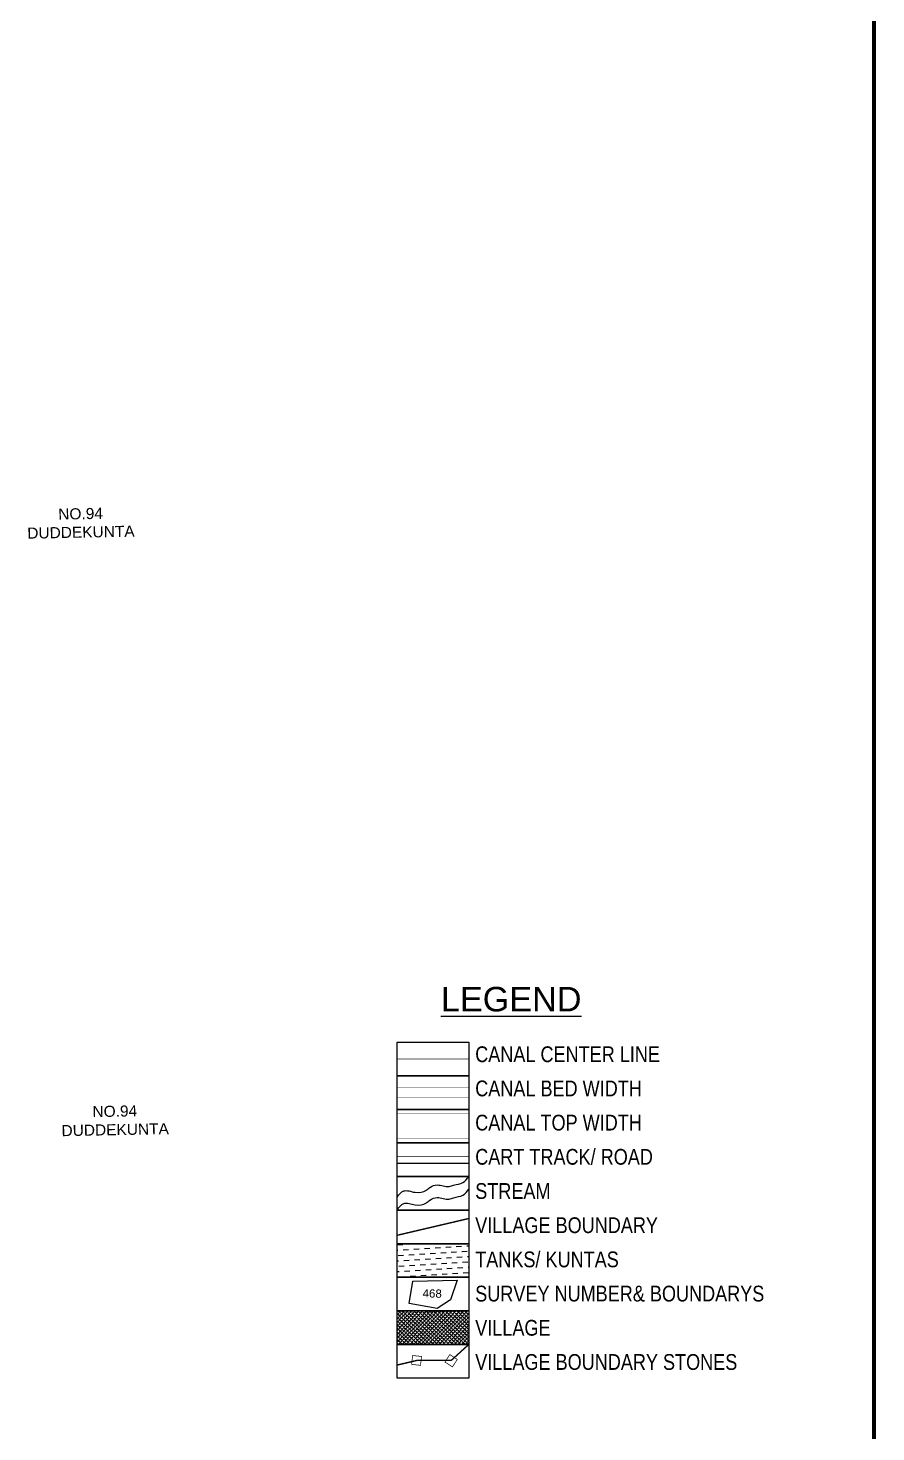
# Model space of a CAD drawing. Header units: inches. Extents: x 189567 to 214261, y 1613610 to 1624610.
# Drawn here: x 197092 to 198637, y 1617288 to 1619846 of the extents above; entities that cross this region are included whole.
import ezdxf
from ezdxf.enums import TextEntityAlignment as Align

# ---------------------------------------------------------------- set-up
doc = ezdxf.new("R2010")
doc.units = ezdxf.units.IN
doc.header["$LTSCALE"] = 15
doc.header["$MEASUREMENT"] = 0
doc.linetypes.add('ACAD_ISO02W100', pattern=[15, 12, -3])
doc.linetypes.add('HIDDEN2', pattern=[0.1875, 0.125, -0.0625])
for name, color, linetype in [('CANAL1', 7, 'Continuous'), ('PLOT NO', 1, 'Continuous'), ('ROADS', 1, 'Continuous'), ('TABLE', 7, 'Continuous'), ('tank', 4, 'Continuous'), ('text2', 7, 'Continuous'), ('TITLEBLOCK', 7, 'Continuous'), ('VILLAGE', 7, 'Continuous'), ('VILLAGE BOUNDRY', 5, 'Continuous'), ('VILLAGE STONES', 240, 'Continuous')]:
    doc.layers.add(name, color=color, linetype=linetype)
doc.styles.add('A', font='arial.ttf')
doc.styles.add('ARIALN', font='ARIALN.TTF')
doc.styles.get("Standard").update_dxf_attribs({"font": 'arial.ttf'})
doc.linetypes.add('DOTS', pattern='A,1e-06,-3,["●",Standard,S=3,R=0,X=-1.25,Y=-1.25],-3', length=6.000001)

msp = doc.modelspace()

# ---------------------------------------------------------------- hatches: boundary and pattern name
at = {"layer": 'tank'}
h = msp.add_hatch(dxfattribs=at)
h.set_pattern_fill('DASH', color=256, scale=77.763255, angle=3.5405, style=0)
h.set_pattern_definition([(3.5405362, (-297136.747, 531466.341), (9.10157338, 10.3021349), [9.72040692, -9.72040692])])
h.paths.add_polyline_path([(197764.3, 1617630.7), (197894.9, 1617630.7), (197894.9, 1617569.5), (197764.3, 1617569.5)])
at = {"layer": 'VILLAGE', "linetype": 'Continuous'}
h = msp.add_hatch(dxfattribs=at)
h.set_pattern_fill('SACNCR', color=256, scale=52.230973, angle=1.5303, style=0)
h.set_pattern_definition([(46.53031993, (-297136.7474, 531466.3407), (-3.553690313, 3.368753931), []), (46.53031993, (-297133.286, 531466.433), (-3.553690313, 3.368753931), [0, -4.896653744])])
h.paths.add_polyline_path([(197764.3, 1617508.2), (197894.9, 1617508.2), (197894.9, 1617447), (197764.3, 1617447)])

# ---------------------------------------------------------------- linework, layer by layer
at = {"layer": 'CANAL1', "color": 1, "linetype": 'HIDDEN2', "ltscale": 25, "const_width": 1.5, "elevation": -3.6}
msp.add_lwpolyline([(197764.3, 1617967.4), (197894.9, 1617967.4)], dxfattribs=at)
at = {"layer": 'CANAL1', "color": 5, "ltscale": 100, "const_width": 0.64, "elevation": -3.6}
for points in [[(197894.9, 1617915.8), (197764.3, 1617915.8)], [(197894.9, 1617896.6), (197764.3, 1617896.6)]]:
    msp.add_lwpolyline(points, dxfattribs=at)
at = {"layer": 'CANAL1', "color": 1, "ltscale": 100, "const_width": 0.64, "elevation": -3.6}
for points in [[(197894.9, 1617867.4), (197764.3, 1617867.4)], [(197894.9, 1617822.6), (197764.3, 1617822.6)]]:
    msp.add_lwpolyline(points, dxfattribs=at)
at = {"layer": 'PLOT NO', "elevation": -3.6}
for points in [[(197764.3, 1617998), (197894.9, 1617998), (197894.9, 1617936.8), (197764.3, 1617936.8)], [(197764.3, 1617936.8), (197894.9, 1617936.8), (197894.9, 1617875.6), (197764.3, 1617875.6)], [(197764.3, 1617875.6), (197894.9, 1617875.6), (197894.9, 1617814.4), (197764.3, 1617814.4)], [(197764.3, 1617814.4), (197894.9, 1617814.4), (197894.9, 1617753.1), (197764.3, 1617753.1)], [(197764.3, 1617753.1), (197894.9, 1617753.1), (197894.9, 1617691.9), (197764.3, 1617691.9)], [(197764.3, 1617691.9), (197894.9, 1617691.9), (197894.9, 1617630.7), (197764.3, 1617630.7)], [(197764.3, 1617630.7), (197894.9, 1617630.7), (197894.9, 1617569.5), (197764.3, 1617569.5)], [(197764.3, 1617569.5), (197894.9, 1617569.5), (197894.9, 1617508.2), (197764.3, 1617508.2)], [(197764.3, 1617508.2), (197894.9, 1617508.2), (197894.9, 1617447), (197764.3, 1617447)], [(197764.3, 1617447), (197894.9, 1617447), (197894.9, 1617385.8), (197764.3, 1617385.8)]]:
    msp.add_lwpolyline(points, close=True, dxfattribs=at)
msp.add_lwpolyline([(197786.2, 1617521.9), (197792.9, 1617562.3), (197873.5, 1617564), (197861.9, 1617528.7), (197837.5, 1617512.5), (197786.2, 1617521.9)], dxfattribs=at)
at = {"layer": 'PLOT NO', "color": 4}
for points in [[(197764.3, 1617715.3, -3.6), (197776.3, 1617726.8, -3.6), (197797.3, 1617724.4, -3.6), (197817.8, 1617728.3, -3.6), (197823.8, 1617733.1, -3.6), (197837.6, 1617737.8, -3.6), (197848.5, 1617736.1, -3.6), (197859.2, 1617734.9, -3.6), (197867.4, 1617737.5, -3.6), (197884.3, 1617742.1, -3.6), (197894.9, 1617753.1, -3.6)], [(197764.3, 1617692.3, -3.6), (197776.3, 1617703.9, -3.6), (197797.3, 1617701.4, -3.6), (197817.8, 1617705.3, -3.6), (197823.8, 1617710.2, -3.6), (197837.6, 1617714.9, -3.6), (197848.5, 1617713.1, -3.6), (197859.2, 1617712, -3.6), (197867.4, 1617714.6, -3.6), (197884.3, 1617719.1, -3.6), (197894.9, 1617730.2, -3.6)]]:
    msp.add_spline(points, degree=3, dxfattribs=at)
at = {"layer": 'ROADS', "ltscale": 0.15, "const_width": 1.28, "elevation": -3.6}
msp.add_lwpolyline([(197764.3, 1617790.2), (197894.9, 1617790.2)], dxfattribs=at)
at = {"layer": 'ROADS', "linetype": 'DOTS', "ltscale": 0.5, "elevation": -3.6}
msp.add_lwpolyline([(197764.3, 1617777.4), (197894.9, 1617777.4)], dxfattribs=at)
at = {"layer": 'text2', "color": 5, "const_width": 7}
msp.add_lwpolyline([(198633.6, 1616572.1), (189570.7, 1616572.1), (189570.7, 1624123.6), (198633.6, 1624123.6)], close=True, dxfattribs=at)
at = {"layer": 'VILLAGE BOUNDRY', "linetype": 'ACAD_ISO02W100', "ltscale": 2, "const_width": 2.56, "elevation": -3.6}
for points in [[(197764.3, 1617646), (197894.9, 1617676.6)], [(197764.3, 1617409.5), (197800.4, 1617418), (197862.9, 1617418), (197894.9, 1617447)]]:
    msp.add_lwpolyline(points, dxfattribs=at)
at = {"layer": 'VILLAGE STONES', "const_width": 1.3, "elevation": -3.6}
for points in [[(197792.6, 1617427), (197808.8, 1617425.2), (197807, 1617409), (197790.8, 1617410.8)], [(197851.5, 1617415), (197860.4, 1617428.7), (197874, 1617419.8), (197865.2, 1617406.2)]]:
    msp.add_lwpolyline(points, close=True, dxfattribs=at)

# ---------------------------------------------------------------- texts
at = {"layer": 'PLOT NO', "color": 0}
msp.add_text('468', height=15, rotation=358.6877, dxfattribs=at).set_placement((197828.3, 1617540, -3.6), align=Align.MIDDLE_CENTER)
at = {"layer": 'TABLE', "extrusion": (0.000201441, 0.004807, 0.999988), "style": 'A'}
msp.add_text('%%ULEGEND', height=44.62, rotation=359.9999, dxfattribs=at).set_placement((197972.3, 1618057.6, 7814.8), align=Align.MIDDLE)
at = {"layer": 'text2', "color": 1, "char_height": 20.177, "width": 195.794, "attachment_point": 1, "rotation": 1.1012}
for insert in [(197089.3, 1618969.4), (197151.7, 1617880.4)]:
    msp.add_mtext('\\pxqc;NO.94 DUDDEKUNTA', dxfattribs=dict(at, insert=insert))
at = {"layer": 'TITLEBLOCK', "extrusion": (0.000201441, 0.004807, 0.999988), "insert": (197906.7, 1617990.4, -3.6), "char_height": 28.758, "width": 602.932, "attachment_point": 1, "text_direction": (1, -1e-06, -0.000201), "style": 'ARIALN'}
msp.add_mtext('\\pxsm1.3;CANAL CENTER LINE \\PCANAL BED WIDTH \\PCANAL TOP WIDTH \\PCART TRACK/ ROAD\\PSTREAM \\PVILLAGE BOUNDARY\\PTANKS/ KUNTAS\\PSURVEY NUMBER& BOUNDARYS\\PVILLAGE\\PVILLAGE BOUNDARY STONES', dxfattribs=at)

doc.saveas('drawing.dxf')
